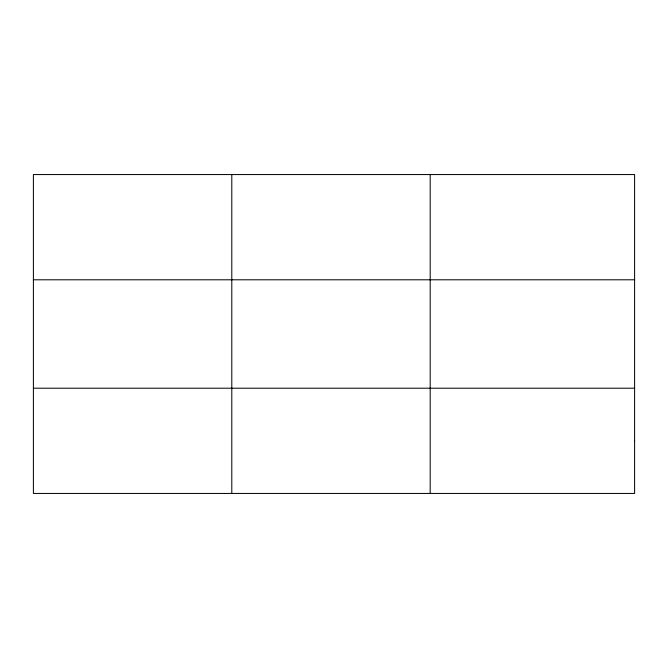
<?xml version="1.0" encoding="UTF-8"?>
<svg xmlns="http://www.w3.org/2000/svg" width="668" height="668" viewBox="0 0 668 668"><rect width="100%" height="100%" fill="white"/><g stroke="black" fill="none" stroke-linecap="round" stroke-linejoin="round"><path stroke-width="1" d="M231.796 493.443L231.796 174.557M430.192 493.443L430.192 174.557M33.4 279.792L634.6 279.792M33.4 388.208L634.6 388.208M634.6 440.83L634.6 493.443L33.4 493.443L33.4 174.557L634.6 174.557L634.6 440.83"/></g></svg>
